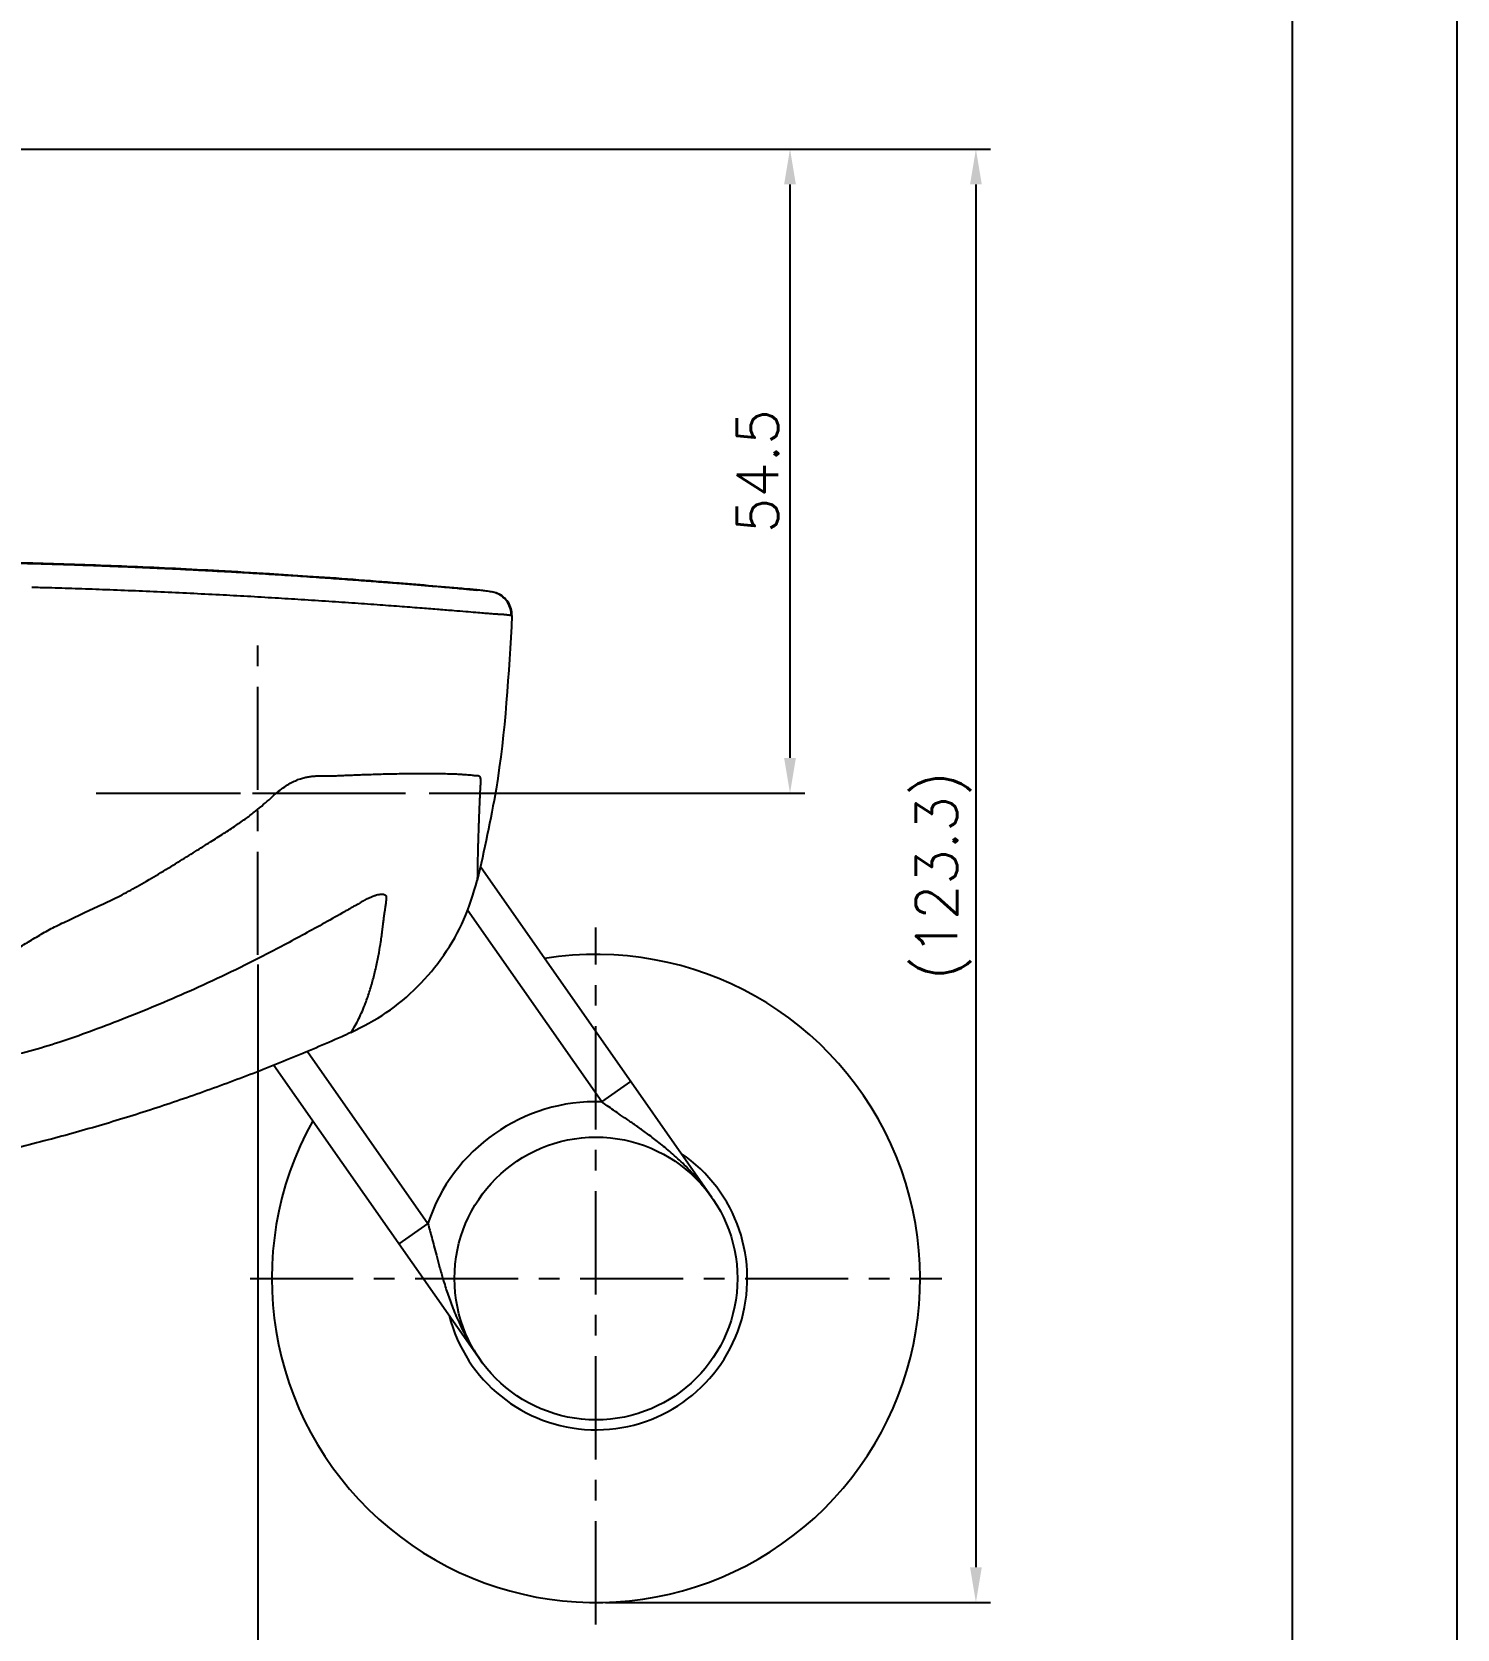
# Model space of a CAD drawing. Extents: x 937 to 1531, y -1355 to -935.
# Drawn here: x 1410.5 to 1531.4, y -1257.9 to -1122.4 of the extents above; entities that cross this region are included whole.
import ezdxf

# ---------------------------------------------------------------- set-up
doc = ezdxf.new("R2010")
doc.units = 0
doc.header["$LTSCALE"] = 7
doc.header["$MEASUREMENT"] = 0
doc.linetypes.add('CENTER', pattern=[2, 1.25, -0.25, 0.25, -0.25])
doc.layers.get('0').update_dxf_attribs({"color": 2, "linetype": 'CONTINUOUS'})
for name, color, linetype in [('CL', 1, 'CENTER'), ('DIM', 2, 'CONTINUOUS'), ('DWG', 7, 'CONTINUOUS'), ('TXT', 4, 'CONTINUOUS')]:
    doc.layers.add(name, color=color, linetype=linetype)
doc.styles.add('GHS', font='romans', dxfattribs={"bigfont": 'ghs'})

msp = doc.modelspace()

# ---------------------------------------------------------------- linework, layer by layer
at = {"color": 7, "linetype": 'Continuous'}
msp.add_line((1447.756329253834, -1169.681079417961), (1447.821353341934, -1169.687086444861), dxfattribs=at)
at = {"linetype": 'Continuous'}
msp.add_lwpolyline([(937.4233429007143, -1354.809406997082), (1531.423342900736, -1354.809406997082), (1531.423342900736, -934.8094069970748), (937.4233429007143, -934.8094069970748)], close=True, dxfattribs=at)
at = {"color": 7, "linetype": 'Continuous'}
for points in [[(1394.026073131942, -1167.369588147961), (1394.541953862442, -1167.341994733762), (1395.229153019942, -1167.321953244761), (1396.098015788441, -1167.307991869261), (1397.112508398141, -1167.300073141361), (1398.287828678242, -1167.297693062561), (1399.541160242842, -1167.300648036561), (1400.918306394742, -1167.308851856161), (1402.370317023342, -1167.322231791761), (1403.920727860242, -1167.341544258561), (1405.485977435542, -1167.366135315761), (1407.117087657242, -1167.396936427561), (1408.718952289342, -1167.432165417561), (1410.366262929842, -1167.473439231661), (1412.247953715542, -1167.526731998261), (1414.142010188942, -1167.586859325261), (1415.989879880342, -1167.651672271561), (1417.835787684142, -1167.722375421461), (1419.492019977341, -1167.790802770262), (1421.146323959442, -1167.863797719161), (1422.899806719442, -1167.946219384461), (1424.651635971441, -1168.033772964362), (1426.252525224742, -1168.118351182061), (1427.851009908842, -1168.207167434861), (1429.272575008342, -1168.289831673561), (1430.692969729542, -1168.375904106761)], [(1430.693925657441, -1168.360262764661), (1426.378930279242, -1168.108909275861), (1419.028511036742, -1167.754872919461), (1411.905863506942, -1167.501402436461), (1405.010807639642, -1167.344182378662), (1398.357534301042, -1167.275966941761), (1394.074101756642, -1167.264871586362)], [(1451.252342330842, -1171.906878508461), (1451.131815419342, -1171.888686070361), (1451.010156840141, -1171.871920335961), (1450.898711146242, -1171.857951392161), (1450.786378401542, -1171.845529911561), (1450.683439727942, -1171.835315229461), (1450.580481752042, -1171.826276666461), (1450.485557082242, -1171.818876042861), (1450.388896317442, -1171.812222715761), (1450.298594401842, -1171.806681284061), (1450.209979011242, -1171.801952190461), (1450.133579962142, -1171.798691571961), (1450.016960683241, -1171.792340113861), (1449.782179107542, -1171.775198963861), (1449.383843945042, -1171.743492391261), (1448.849409898342, -1171.699785863862), (1448.176122644142, -1171.644396838961), (1447.328152625742, -1171.574900564361), (1446.339004334141, -1171.494639253761), (1445.070146808842, -1171.393216062061), (1443.646760079042, -1171.281683393561), (1441.929814582042, -1171.150403662161), (1440.067901225741, -1171.012076534261), (1437.945304913242, -1170.859777531561), (1435.711962347742, -1170.706100299061), (1433.373507621642, -1170.552960773261), (1431.155654309142, -1170.415682359661), (1428.808857010842, -1170.279062173161), (1426.441687023442, -1170.150101796061), (1423.950235387842, -1170.023860923461), (1421.458856235342, -1169.907241271061), (1418.997625105342, -1169.801323194562), (1416.520631336542, -1169.704145606361), (1414.191818166142, -1169.622251660461), (1411.930807550242, -1169.552158192261), (1410.530357725142, -1169.513720154961)], [(1430.639041818534, -1168.375904106761), (1432.782448197534, -1168.512419049262), (1434.911593123034, -1168.655853733761), (1436.839856076234, -1168.792281754361), (1438.683332557333, -1168.928381611561), (1440.338839616234, -1169.055254469861), (1441.877766624534, -1169.177103373861), (1443.249469763734, -1169.288925477261), (1444.478103303734, -1169.391809153161), (1445.522195894834, -1169.481460426461), (1446.408085116034, -1169.559241581062), (1447.136375896234, -1169.624476579761), (1447.339866017034, -1169.642925968561)], [(1447.384924171134, -1169.646881126961), (1441.668893777034, -1169.151629656361), (1433.894014488434, -1168.571351660361), (1430.639997746433, -1168.360262764661)], [(1447.339866017034, -1169.642925968561), (1447.686971956434, -1169.674689155161), (1447.756328414334, -1169.681088503261)], [(1447.756329785334, -1169.681073953961), (1447.384924171134, -1169.646881126961)], [(1447.821353429334, -1169.687085499461), (1447.756329785334, -1169.681073953961)], [(1447.807851106834, -1169.685606921361), (1447.757075037434, -1169.680981548761)], [(1447.821375650334, -1169.686842223061), (1447.807851106834, -1169.685606921361)], [(1447.821351715434, -1169.687104004561), (1447.866664754834, -1169.691304543161)], [(1447.866693292533, -1169.690993977762), (1447.821375650334, -1169.686842223061)], [(1447.866664754834, -1169.691304543161), (1447.920618570633, -1169.696314555561)], [(1447.920650693034, -1169.695967447061), (1447.866693292533, -1169.690993977762)], [(1447.920618570633, -1169.696314555561), (1447.952662410634, -1169.699294163761)], [(1448.084893722033, -1169.711386444561), (1447.920650693034, -1169.695967447061)], [(1447.952662410634, -1169.699294163761), (1448.054083041434, -1169.708743126361), (1448.084871553934, -1169.711618194461)], [(1448.084871553934, -1169.711618194461), (1448.106071889334, -1169.713604116661)], [(1448.106090116334, -1169.713414850761), (1448.084893722033, -1169.711386444561)], [(1448.106071889334, -1169.713604116661), (1448.196792915334, -1169.722237432361)], [(1448.196794911733, -1169.722217592861), (1448.106090116334, -1169.713414850761)], [(1448.196792915334, -1169.722237432361), (1448.226678636234, -1169.725156929861)], [(1448.226677792934, -1169.725165477561), (1448.214078355034, -1169.723919480562), (1448.196794911733, -1169.722217592861)], [(1448.269852530734, -1169.729471372261), (1448.226677792934, -1169.725165477561)], [(1448.226678636234, -1169.725156929861), (1448.230054624434, -1169.725489827461), (1448.269853303834, -1169.729463476361)], [(1448.269853303834, -1169.729463476361), (1448.297037525233, -1169.732226508061)], [(1448.348234550634, -1169.737447526261), (1448.269852530734, -1169.729471372261)], [(1448.846416654334, -1169.794841848161), (1448.628937855934, -1169.768177755561), (1448.415189847734, -1169.744445820461), (1448.348234550634, -1169.737447526261)], [(1449.520972160034, -1169.893194893662), (1449.304269243734, -1169.858943514761), (1449.071025228934, -1169.824943048761), (1448.846416654334, -1169.794841848161)], [(1451.198403306034, -1171.906878037261), (1451.121601035934, -1171.317375357061), (1450.873527178934, -1170.774506512561), (1450.475553949434, -1170.328302696961), (1449.964049422933, -1170.019666694761), (1449.520957789134, -1169.893281632261)], [(1451.252331217042, -1171.906878037261), (1451.175528946942, -1171.317375357061), (1450.927455089942, -1170.774506512561), (1450.529481860442, -1170.328302696961), (1450.017977333941, -1170.019666694761), (1449.574885700142, -1169.893281632261)], [(1451.252342335842, -1171.906878259761), (1449.897459495142, -1186.625350116561), (1448.308152612642, -1194.382323863961)], [(1391.091318694942, -1172.674203144661), (1391.094269602242, -1173.027156804561), (1391.096628541442, -1173.349987760161), (1391.098579956441, -1173.644674360661), (1391.100434027542, -1173.912657344961), (1391.102442779642, -1174.152887687461), (1391.104883013942, -1174.366049214861), (1391.108441817342, -1174.563357977761), (1391.117513474642, -1174.743769836861), (1391.133615891742, -1174.908157127661), (1391.155856401342, -1175.066979769061), (1391.184410811942, -1175.211176657761), (1391.218665247742, -1175.340785500961), (1391.257761977642, -1175.463851389861), (1391.301535835342, -1175.582774704161), (1391.349792689342, -1175.700143907361), (1391.401498912542, -1175.828459764661), (1391.456540573242, -1175.968759186261), (1391.515099710842, -1176.121240532161), (1391.577233836942, -1176.288099623561), (1391.642951322942, -1176.471897467661), (1391.712455303342, -1176.672908272361), (1391.786039087942, -1176.890348583661), (1391.864379087642, -1177.120519543261), (1391.948405801641, -1177.359190164761), (1392.039382103242, -1177.600805538161), (1392.139107777341, -1177.835334561961), (1392.249257357842, -1178.050759077762), (1392.370290286042, -1178.241780080961), (1392.501902391442, -1178.408248215761), (1392.644132203342, -1178.548814490161), (1392.796865171842, -1178.665446762061), (1392.959140528242, -1178.768786501461), (1393.129069619842, -1178.876830778761), (1393.303848523242, -1179.011624921961), (1393.481944842441, -1179.176790511161), (1393.662280828342, -1179.361342218961), (1393.845461155542, -1179.558370221162), (1394.015574980242, -1179.756355312461), (1394.155440526742, -1179.938617747961), (1394.267590836642, -1180.105431514161), (1394.360080781642, -1180.263333808861), (1394.435258508242, -1180.426954249561), (1394.489529202842, -1180.627167572961), (1394.524588355242, -1180.865634820962), (1394.545435678942, -1181.126699947761), (1394.554727198042, -1181.405413086361), (1394.551085075742, -1181.708199324261), (1394.529460025342, -1182.068892403261), (1394.496283090942, -1182.553692832861), (1394.468020782442, -1183.205076491561), (1394.457897163642, -1184.071349757161), (1394.489558098842, -1185.158505065761), (1394.566417453842, -1186.492439673961), (1394.691117380642, -1188.098688061261), (1394.859667595042, -1189.982404826861), (1395.056432989942, -1192.003845079761), (1395.284597818542, -1193.960729565461), (1395.585016366442, -1195.681390367861), (1395.995591383542, -1197.089216406761), (1396.509281782942, -1198.280807108361), (1397.113729240942, -1199.297887341361), (1397.788626377542, -1200.138828064261), (1398.511663353442, -1200.809699107861), (1399.262136814642, -1201.325358973061), (1400.035170152042, -1201.705834248261), (1400.833766554842, -1201.972026773761), (1401.670756230042, -1202.135845957061), (1402.557907059142, -1202.204644031961), (1403.503468987242, -1202.178988689361), (1404.498464183542, -1202.059833519061), (1405.506982152842, -1201.845747670861), (1406.492994438941, -1201.544026259661), (1407.442403119242, -1201.166024714361), (1408.373118614942, -1200.698671940261), (1409.333193790942, -1200.131010183761), (1410.374580371542, -1199.503237356661), (1411.458942958242, -1198.854724842061), (1412.588853666341, -1198.242386278561), (1413.881596568842, -1197.637902122961), (1415.291690191642, -1196.943822571161), (1416.772847636342, -1196.274075700461), (1418.181173914342, -1195.586856048762), (1419.646584858442, -1194.780873792861), (1421.270246375842, -1193.830038708361), (1422.916594656842, -1192.836310012461), (1424.388125262042, -1191.914698850761), (1425.667899934642, -1191.104542428161), (1426.812393580142, -1190.377485559061), (1427.826518066142, -1189.711647702761), (1428.719735637642, -1189.081718011761), (1429.503275916742, -1188.483818452361), (1430.186709130042, -1187.915690751461), (1430.789187548542, -1187.387472982861), (1431.332370358142, -1186.905237182561), (1431.850625806042, -1186.508678311961), (1432.335613286642, -1186.195868209961), (1432.787798921642, -1185.955925104661), (1433.204844681241, -1185.782387384761), (1433.587482657442, -1185.664775129761), (1433.933252014242, -1185.586531805161), (1434.278265019142, -1185.531189027561), (1434.608327489042, -1185.511842399561), (1434.944737733742, -1185.501795272661), (1435.330664056241, -1185.501005065961), (1435.648423294542, -1185.502952218361), (1436.002263491142, -1185.497424482362), (1436.374566455542, -1185.485707107661), (1436.774062156742, -1185.472197149061), (1437.225887366042, -1185.449324225361), (1437.720711314242, -1185.429541460461), (1438.255343295642, -1185.407716331161), (1438.835315087642, -1185.387064207361), (1439.465521003542, -1185.366592732661), (1440.145431033442, -1185.346564446962), (1440.881091382242, -1185.328256344661), (1441.670217696142, -1185.313774361561), (1442.520915225342, -1185.303292067961), (1443.421207072442, -1185.295936918161), (1444.362519338942, -1185.295742200361), (1445.243945431142, -1185.305089941661), (1445.967845403442, -1185.321571502861), (1446.546875974042, -1185.342212403261), (1447.000147547342, -1185.365245893961), (1447.361723322342, -1185.391901080461), (1447.647540176442, -1185.416584722461), (1447.876093994741, -1185.439608370561), (1448.057148664142, -1185.459523794261), (1448.206802674642, -1185.472203699661), (1448.340545499142, -1185.473125731661), (1448.430771835342, -1185.489281252761), (1448.493402351542, -1185.523336149061), (1448.535874312042, -1185.590863744561), (1448.562984493742, -1185.700282660561), (1448.576873466142, -1185.857244393161), (1448.577636077542, -1186.074363945361), (1448.565593372142, -1186.365099130661), (1448.544166308142, -1186.724060101461), (1448.522205533942, -1187.121118404061), (1448.502660435642, -1187.539758323561), (1448.485012525342, -1187.979988084361), (1448.467256605942, -1188.444743228662), (1448.448787336242, -1188.935823275161), (1448.429531641742, -1189.455088740661), (1448.409696609042, -1190.003375643862), (1448.389856052142, -1190.580089231061), (1448.371111070642, -1191.182499785561), (1448.354254780242, -1191.806912999061), (1448.339945896142, -1192.446935211961), (1448.328421802442, -1193.094535281861), (1448.319361180242, -1193.739183364961), (1448.308153745142, -1194.382319248061)], [(1437.586893939542, -1207.285844858061), (1440.591630672042, -1205.593423671661), (1443.244774983942, -1203.379464635161), (1445.463181655942, -1200.713613798661), (1447.171204514842, -1197.681335742761), (1448.308266407842, -1194.382351781361)], [(1438.620019450142, -1196.132107519761), (1438.498298720342, -1196.201645185961), (1438.382186572841, -1196.268284664161), (1438.191101613742, -1196.378351909862), (1438.096034249242, -1196.433222270362), (1438.000961542341, -1196.488136168461), (1437.742692338942, -1196.637366740861), (1437.484291426242, -1196.786543165961), (1437.293959342942, -1196.896224157661), (1437.171493358242, -1196.966672787361), (1437.087567644642, -1197.014883561561)], [(1439.003010300842, -1195.920104466861), (1438.977178717442, -1195.933270376761), (1438.958496727342, -1195.943018006161), (1438.940101759142, -1195.952909481761), (1438.922574777342, -1195.962459122561), (1438.898712884242, -1195.975559984761), (1438.874842713642, -1195.988749378961), (1438.858338188342, -1195.997908022961), (1438.841833604342, -1196.007094116261), (1438.825329255842, -1196.016304394561), (1438.808825568842, -1196.025536292561), (1438.784429020442, -1196.039219466361), (1438.760034623042, -1196.052940071461), (1438.711252910542, -1196.080477419761), (1438.662863997542, -1196.107904923561), (1438.620088956642, -1196.132229578961)], [(1439.002990762242, -1195.920088190162), (1439.264986827642, -1195.790958915361), (1439.524010302842, -1195.685293599561), (1439.765935827442, -1195.605284715061), (1439.977381869742, -1195.555622874461), (1440.153303393842, -1195.534122345961), (1440.300191917442, -1195.536890901361), (1440.421206546842, -1195.563871485261), (1440.512743662642, -1195.612557878962), (1440.575462550542, -1195.675228837061), (1440.600776111942, -1195.750871255361)], [(1440.392953776042, -1197.530522825261), (1440.410180357142, -1197.400155770762), (1440.429760768142, -1197.260751127961), (1440.451210791442, -1197.119740682161), (1440.472208612442, -1196.987925211861), (1440.492897058341, -1196.855579900061), (1440.507089012242, -1196.763457494061), (1440.520940743342, -1196.671176005461), (1440.544737959642, -1196.506583873861), (1440.566759728642, -1196.341872340661), (1440.578558508742, -1196.244957133461), (1440.587186774042, -1196.167405480262), (1440.594858174542, -1196.090148365061), (1440.599198711642, -1196.040207381061), (1440.602930277042, -1195.990531654161), (1440.606101125541, -1195.937995669861)], [(1440.606171355842, -1195.937999287261), (1440.607144929542, -1195.917542581761), (1440.608111994542, -1195.891943765361), (1440.608704408242, -1195.868690057061), (1440.608959029642, -1195.845613388961), (1440.608794388042, -1195.823347509961), (1440.608275944042, -1195.806132476261), (1440.606959211642, -1195.785243746061), (1440.600710280442, -1195.750860814961)], [(1437.087557187941, -1197.014865347861), (1433.649624884342, -1198.923471782661), (1430.161265599542, -1200.773969066661), (1427.030818464442, -1202.329944395761), (1423.867201239142, -1203.796884239161), (1421.016970907642, -1205.018608237461), (1418.146960488142, -1206.178008404061), (1415.493025029042, -1207.185979515361), (1412.819604402642, -1208.117757481961), (1410.343629645442, -1208.859844413561), (1407.862813154942, -1209.459136566861), (1405.593294013542, -1209.867319663361), (1403.360413218042, -1210.132727781961), (1401.320946909342, -1210.249200885061), (1399.346111461242, -1210.235148222061), (1397.532433092742, -1210.096334665361), (1395.809605700842, -1209.830260670461), (1394.222760782041, -1209.445624455761), (1392.748408149342, -1208.937189226261), (1391.354602089842, -1208.300572903661), (1390.087706103141, -1207.557999702661), (1388.881713189042, -1206.678135559561), (1387.814249132642, -1205.706436748561), (1386.856735716442, -1204.572648909761), (1386.054051852342, -1203.245082953661), (1385.303141312342, -1201.515643025261), (1384.722134382142, -1200.159087177161)], [(1437.590704094742, -1207.286154609161), (1437.961354786842, -1206.673113437361), (1438.262330695142, -1206.099437236861), (1438.825019801042, -1204.795890612561), (1439.191355035142, -1203.730057407561), (1439.356051752242, -1203.175735767662), (1439.619851105142, -1202.162410418461), (1439.756264145042, -1201.563795421661), (1439.971781534142, -1200.482216570961), (1440.123934622142, -1199.576686147261), (1440.201726625042, -1199.042695890061), (1440.233728540042, -1198.803811957561), (1440.264406949142, -1198.563244481561), (1440.292313540842, -1198.337861115761), (1440.319923095342, -1198.110584078561), (1440.344036163742, -1197.911990067561), (1440.368692024742, -1197.711424827261), (1440.388188668442, -1197.556937510961), (1440.391499857542, -1197.531227791961), (1440.391613381942, -1197.530349546961)]]:
    msp.add_spline(points, degree=3, dxfattribs=at)
msp.add_open_spline([(1437.587275985642, -1207.286693597162), (1437.326748517016, -1207.403466280848), (1436.335766715061, -1207.847640575054), (1434.605511744176, -1208.599913975266), (1432.389586974095, -1209.526952183298), (1430.159904208991, -1210.421701696464), (1427.917207669752, -1211.284343099574), (1425.661996505358, -1212.114525126753), (1423.394835495061, -1212.912039067905), (1421.116272006285, -1213.676637901037), (1418.82685738948, -1214.408085197135), (1416.5271444569, -1215.106140399673), (1414.217676172728, -1215.770568794727), (1410.956139219614, -1216.657533441616), (1406.725880698117, -1217.701556772722), (1401.509217777055, -1218.810797119781), (1396.260548586158, -1219.752009758562), (1389.277020650608, -1220.767455525264), (1384.018509496784, -1221.30108674431), (1380.522472204769, -1221.514013483852)], degree=3, knots=[0, 0, 0, 0, 0.8564998099304962, 3.257912608963509, 5.659896639089714, 8.062353420542081, 10.46518470202149, 12.86829289889492, 15.27158153109665, 17.67495566213917, 20.07832233744866, 22.48159102419308, 24.88467405182096, 27.28748705360135, 32.62128464872457, 37.95365408054529, 43.28483963267121, 48.61503991083467, 59.12356187553868, 59.12356187553868, 59.12356187553868, 59.12356187553868], dxfattribs=at)
at = {"layer": 'CL'}
for p, q in [((1429.698414419834, -1200.697939064071), (1429.698414419834, -1173.256939064071)), ((1415.977914419834, -1186.977439064071), (1443.418914419834, -1186.977439064071)), ((1418.752342330842, -1186.977439064362), (1440.752342330843, -1186.977439064361)), ((1458.377272815513, -1257.496997622805), (1458.377272815597, -1198.372869110863)), ((1429.029403702953, -1228.149128510164), (1487.725141928155, -1228.149128510247))]:
    msp.add_line(p, q, dxfattribs=at)
at = {"layer": 'DIM'}
for p, q in [((1370.498414419833, -1132.319769252855), (1476.086467080931, -1132.319769252855)), ((1370.498414419833, -1132.319769252855), (1491.856979248582, -1132.319769252855)), ((1474.836467080931, -1135.319769252855), (1474.836467080931, -1183.977439064071)), ((1490.606979248582, -1135.319769252855), (1490.606979248582, -1252.649236421918)), ((1444.218914419835, -1186.977439064071), (1476.086467080931, -1186.977439064071)), ((1429.698414419834, -1201.497939064071), (1429.698414419834, -1270.181529257895)), ((1459.177272815516, -1255.649236421918), (1491.856979248582, -1255.649236421918))]:
    msp.add_line(p, q, dxfattribs=at)
for points in [[(1474.336467080931, -1135.319769252855), (1475.336467080931, -1135.319769252855), (1474.836467080931, -1132.319769252855)], [(1490.106979248582, -1135.319769252855), (1491.106979248582, -1135.319769252855), (1490.606979248582, -1132.319769252855)], [(1474.336467080931, -1183.977439064071), (1475.336467080931, -1183.977439064071), (1474.836467080931, -1186.977439064071)], [(1490.106979248582, -1252.649236421918), (1491.106979248582, -1252.649236421918), (1490.606979248582, -1255.649236421918)]]:
    msp.add_solid(points, dxfattribs=at)
at = {"layer": 'DWG'}
for p, q in [((1468.207060768933, -1221.266319185643), (1448.569023003723, -1193.220294694977)), ((1458.866687361433, -1213.157223908443), (1447.485005506961, -1196.902497654643)), ((1431.060671716794, -1210.058500798222), (1448.547411705933, -1235.032153658143)), ((1433.905303864173, -1208.890716142512), (1444.121950561233, -1223.481599758443)), ((1458.866687399833, -1213.157223963243), (1461.324143532633, -1211.436494654243)), ((1444.121950602633, -1223.481599817643), (1441.664494469733, -1225.202329126643))]:
    msp.add_line(p, q, dxfattribs=at)
msp.add_circle((1458.377236237433, -1228.149236421943), 12, dxfattribs=at)
for radius, start, end in [(27.5, 150.8737925901178, 99.12621160402216), (15, 88.13010250761383, 161.8698974804422), (12.8393454896, 194.2068953872196, 55.79310461277161)]:
    msp.add_arc((1458.377236237433, -1228.149236421943), radius, start, end, dxfattribs=at)
for points in [[(1467.996917529133, -1220.972147102243), (1467.035270941534, -1219.757573552442), (1465.868136173632, -1218.507694327643), (1464.756050538733, -1217.479950401243), (1463.724617581834, -1216.628203757442), (1462.778247294132, -1215.907560119743), (1461.919437047533, -1215.287670379543), (1461.151313130632, -1214.749790942343), (1460.470624956833, -1214.278903936943), (1459.869442646733, -1213.862692145042), (1459.338280908832, -1213.491531673143), (1458.866687399831, -1213.157223963242)], [(1468.054151490632, -1221.051108544142), (1467.996917529133, -1220.972147102243)], [(1468.207059484331, -1221.266317351243), (1468.054151490632, -1221.051108544142)], [(1444.121950602631, -1223.481599817643), (1444.275103672832, -1224.040206610743), (1444.442537601132, -1224.667537271543), (1444.628369423531, -1225.376133582243), (1444.838395417631, -1226.178103416443), (1445.081478269832, -1227.084982513943), (1445.370619571434, -1228.104822341442), (1445.724503064131, -1229.241005180242), (1446.172421830331, -1230.501347046243), (1446.757717020132, -1231.896457176743), (1447.532096148431, -1233.417970373643), (1448.343084950132, -1234.734414860242)], [(1448.343084950132, -1234.734414860242), (1448.397327990532, -1234.814639000443)], [(1448.397327990532, -1234.814639000443), (1448.442186378033, -1234.880329317843)], [(1448.442186378033, -1234.880329317843), (1448.502584422734, -1234.967858374443)], [(1448.502584422734, -1234.967858374443), (1448.547410434733, -1235.032151842643)]]:
    msp.add_spline(points, degree=3, dxfattribs=at)
at = {"layer": 'TXT', "color": 4}
msp.add_line((1517.423342900714, -953.8094069970857), (1517.423342900714, -1343.809406997086), dxfattribs=at)

# ---------------------------------------------------------------- texts
at = {"layer": 'DIM', "char_height": 3.5, "attachment_point": 5, "rotation": 90, "style": 'GHS'}
for s, insert in [('54.5', (1472.086467080931, -1159.648604158462)), ('(123.3)', (1487.856979248582, -1193.984502837386))]:
    msp.add_mtext(s, dxfattribs=dict(at, insert=insert))

doc.saveas('drawing.dxf')
